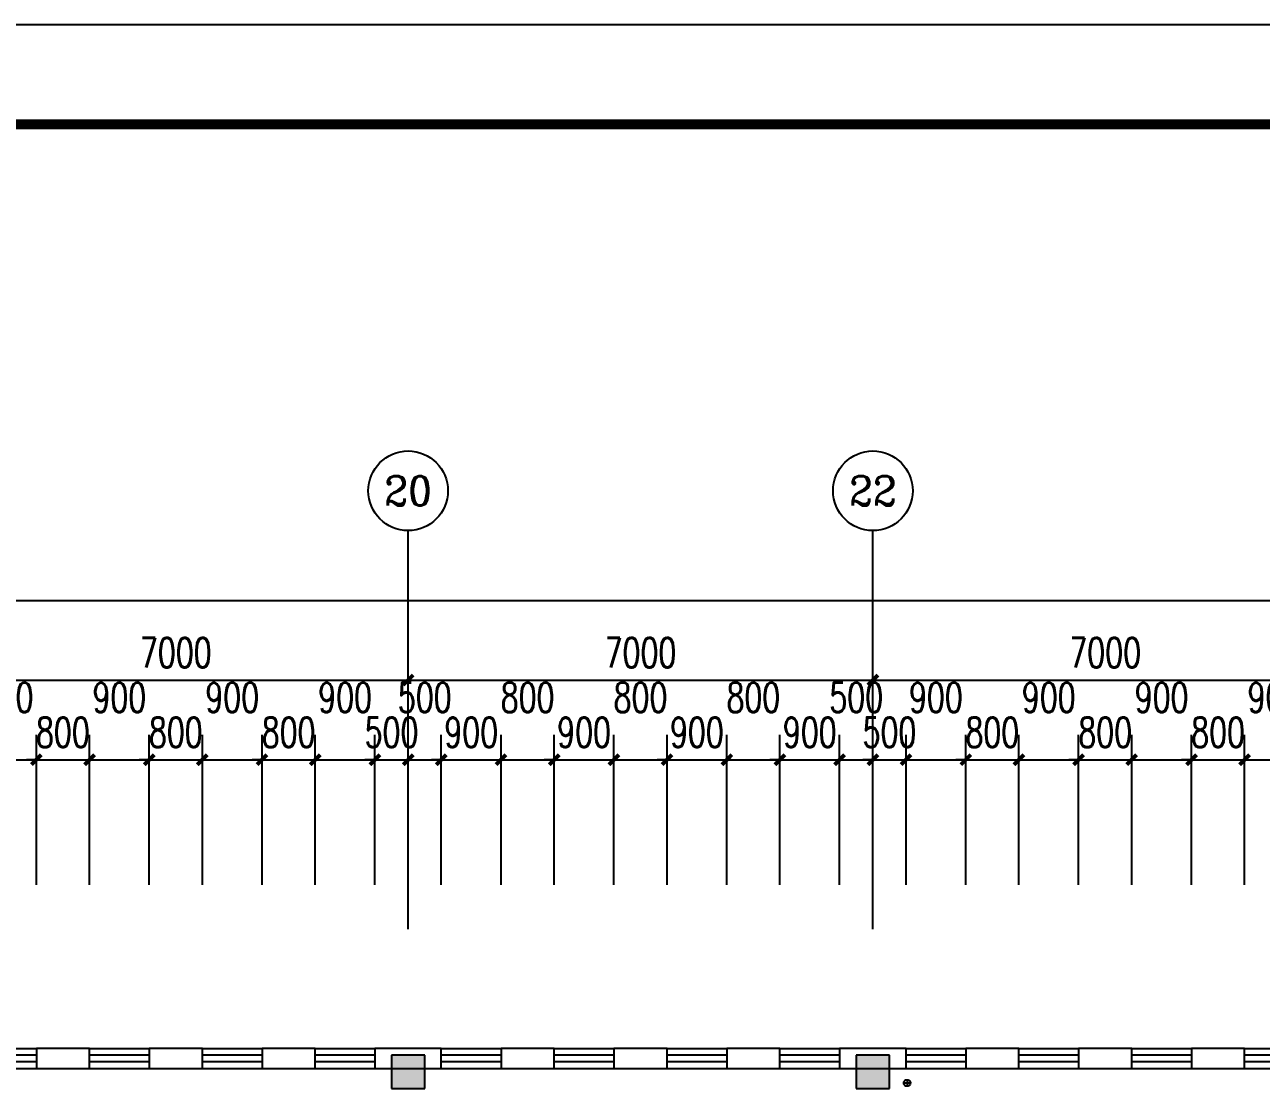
# Model space of a CAD drawing. Extents: x 1333527 to 1855755, y 1020844 to 1581249.
# Drawn here: x 1436099 to 1454725, y 1130890 to 1146994 of the extents above; entities that cross this region are included whole.
import ezdxf
from ezdxf.enums import TextEntityAlignment as Align

# ---------------------------------------------------------------- set-up
doc = ezdxf.new("R2010")
doc.units = 0
doc.header["$LTSCALE"] = 1000
doc.header["$PDSIZE"] = 5
doc.layers.add('1-建筑底图', color=8, linetype='Continuous', plot=False)
for name, color, linetype in [('AXIS_TEXT', 7, 'Continuous'), ('BTTK', 7, 'Continuous'), ('PUB_TITLE', 7, 'Continuous'), ('建筑-柱子', 9, 'Continuous'), ('建筑-柱子-填充', 8, 'Continuous'), ('排水', 153, 'Continuous')]:
    doc.layers.add(name, color=color, linetype=linetype)
doc.styles.add('_TCH_AXIS', font='COMPLEX', dxfattribs={"bigfont": 'GBCBIG'})
doc.styles.add('_TCH_DIM_T3', font='SIMPLEX', dxfattribs={"width": 0.705882, "bigfont": 'GBCBIG'})
doc.styles.add('COMPLEX', font='COMPLEX')
doc.styles.add('HZ(TK)', font='geniso.shx', dxfattribs={"width": 0.9, "bigfont": 'hztxt.shx'})
doc.dimstyles.new('_TCH_ARCH&&150', dxfattribs={"dimtxt": 446.25, "dimasz": 150, "dimexe": 375, "dimexo": 450, "dimgap": 189.375, "dimtad": 1, "dimdec": 0, "dimzin": 0, "dimdsep": 46, "dimtxsty": '_TCH_DIM_T3', "dimblk": 'ARCHTICK', "dimcen": 0.09, "dimclrt": 7, "dimazin": 2, "dimtfac": 1, "dimtdec": 0, "dimtix": 1, "dimtmove": 2, "dimatfit": 3, "dimfxl": 1, "dimtolj": 1, "dimtzin": 0, "dimarcsym": 0})

# ---------------------------------------------------------------- blocks, each defined once
blk = doc.blocks.new('vhtemplate_2020年新竖式图框_A0')
at = {"layer": 'PUB_TITLE', "color": 7}
blk.add_lwpolyline([(0, 0), (1189, 0), (1189, 841), (0, 841)], close=True, dxfattribs=at)
at = {"layer": 'PUB_TITLE', "const_width": 1}
blk.add_lwpolyline([(25, 10), (1179, 10), (1179, 831), (25, 831)], close=True, dxfattribs=at)
at = {"layer": 'BTTK', "color": 4, "style": 'HZ(TK)', "width": 0.9}
for tag, p in [('合作单位', (1144, 743.5)), ('建设单位', (1144, 209.5)), ('工程名称', (1144, 176.5)), ('子项名称', (1154, 160)), ('图纸名称', (1144, 141))]:
    blk.add_attdef(tag, text='', height=3.5, dxfattribs=at).set_placement(p, align=Align.MIDDLE_CENTER)
for tag, p in [('注册证书号', (1156.5, 309.01)), ('注册印章号', (1156.5, 301.01)), ('设计号', (1154, 193)), ('图别', (1137.75, 34)), ('图号', (1170.25, 34)), ('版本号', (1137.75, 26)), ('日期', (1170.25, 26))]:
    blk.add_attdef(tag, text='', height=3.5, dxfattribs=at).set_placement(p, align=Align.MIDDLE)
blk = doc.blocks.new('ng')
at = {"layer": '排水'}
for p, q in [((346041, 781408), (346041, 781308)), ((345991, 781358), (346091, 781358))]:
    blk.add_line(p, q, dxfattribs=at)
blk.add_circle((346041, 781358), 50, dxfattribs=at)
blk = doc.blocks.new('_AXISO')
blk.add_circle((0, 0), 0.5)
at = {"layer": 'AXIS_TEXT', "style": 'COMPLEX', "width": 1.041667}
blk.add_attdef('A', text='', height=0.56, dxfattribs=at).set_placement((-0.25, -0.28), (0.25, -0.28), align=Align.FIT)
blk = doc.blocks.new('A$C4670417C')
at = {"layer": '建筑-柱子-填充'}
for points in [[(81850, 90300), (81350, 90300), (81350, 89800), (81850, 89800)], [(88850, 90300), (88350, 90300), (88350, 89800), (88850, 89800)]]:
    blk.add_hatch(color=256, dxfattribs=at).paths.add_polyline_path(points)
at = {"layer": '建筑-柱子'}
for p, q in [((81850, 90300), (81350, 90300)), ((81350, 90300), (81350, 89800)), ((81850, 89800), (81850, 90300)), ((88850, 90300), (88350, 90300)), ((88350, 90300), (88350, 89800)), ((88850, 89800), (88850, 90300)), ((81350, 89800), (81850, 89800)), ((88350, 89800), (88850, 89800))]:
    blk.add_line(p, q, dxfattribs=at)
blk = doc.blocks.new('_ArchTick')
at = {"color": 0, "linetype": 'ByBlock', "const_width": 0.4}
blk.add_lwpolyline([(-0.5, -0.5), (0.5, 0.5)], dxfattribs=at)
blk = doc.blocks.new('*D887')
at = {"layer": '1-建筑底图', "color": 0, "lineweight": -2, "transparency": 16777216}
for p, q in [((75900, 88368), (75900, 90625)), ((76800, 88368), (76800, 90625)), ((75900, 90250), (76800, 90250))]:
    blk.add_line(p, q, dxfattribs=at)
at = {"layer": 'Defpoints', "color": 0}
for p in [(76800, 90250), (75900, 87918), (76800, 87918)]:
    blk.add_point(p, dxfattribs=at)
at = {"layer": '1-建筑底图', "color": 0, "lineweight": -2, "transparency": 16777216, "xscale": 150, "yscale": 150, "zscale": 150, "rotation": 180}
blk.add_blockref('_ArchTick', (75900, 90250), dxfattribs=at)
at = {"layer": '1-建筑底图', "color": 0, "lineweight": -2, "transparency": 16777216, "xscale": 150, "yscale": 150, "zscale": 150}
blk.add_blockref('_ArchTick', (76800, 90250), dxfattribs=at)
at = {"layer": '1-建筑底图', "color": 7, "transparency": 16777216, "insert": (76350, 91188), "char_height": 446.2, "attachment_point": 5, "style": '_TCH_DIM_T3'}
blk.add_mtext('\\A1;900', dxfattribs=at)
blk = doc.blocks.new('*D888')
at = {"layer": '1-建筑底图', "color": 0, "lineweight": -2, "transparency": 16777216}
for p, q in [((76800, 88368), (76800, 90625)), ((77600, 88368), (77600, 90625)), ((76800, 90250), (76650, 90250)), ((76800, 90250), (77600, 90250)), ((77600, 90250), (77750, 90250))]:
    blk.add_line(p, q, dxfattribs=at)
at = {"layer": 'Defpoints', "color": 0}
for p in [(77600, 90250), (76800, 87918), (77600, 87918)]:
    blk.add_point(p, dxfattribs=at)
at = {"layer": '1-建筑底图', "color": 0, "lineweight": -2, "transparency": 16777216, "xscale": 150, "yscale": 150, "zscale": 150}
blk.add_blockref('_ArchTick', (76800, 90250), dxfattribs=at)
at = {"layer": '1-建筑底图', "color": 0, "lineweight": -2, "transparency": 16777216, "xscale": 150, "yscale": 150, "zscale": 150, "rotation": 180}
blk.add_blockref('_ArchTick', (77600, 90250), dxfattribs=at)
at = {"layer": '1-建筑底图', "color": 7, "transparency": 16777216, "insert": (77200, 90663), "char_height": 446.2, "attachment_point": 5, "style": '_TCH_DIM_T3'}
blk.add_mtext('\\A1;800', dxfattribs=at)
blk = doc.blocks.new('*D889')
at = {"layer": '1-建筑底图', "color": 0, "lineweight": -2, "transparency": 16777216}
for p, q in [((77600, 88368), (77600, 90625)), ((78500, 88368), (78500, 90625)), ((77600, 90250), (78500, 90250))]:
    blk.add_line(p, q, dxfattribs=at)
at = {"layer": 'Defpoints', "color": 0}
for p in [(78500, 90250), (77600, 87918), (78500, 87918)]:
    blk.add_point(p, dxfattribs=at)
at = {"layer": '1-建筑底图', "color": 0, "lineweight": -2, "transparency": 16777216, "xscale": 150, "yscale": 150, "zscale": 150, "rotation": 180}
blk.add_blockref('_ArchTick', (77600, 90250), dxfattribs=at)
at = {"layer": '1-建筑底图', "color": 0, "lineweight": -2, "transparency": 16777216, "xscale": 150, "yscale": 150, "zscale": 150}
blk.add_blockref('_ArchTick', (78500, 90250), dxfattribs=at)
at = {"layer": '1-建筑底图', "color": 7, "transparency": 16777216, "insert": (78050, 91188), "char_height": 446.2, "attachment_point": 5, "style": '_TCH_DIM_T3'}
blk.add_mtext('\\A1;900', dxfattribs=at)
blk = doc.blocks.new('*D890')
at = {"layer": '1-建筑底图', "color": 0, "lineweight": -2, "transparency": 16777216}
for p, q in [((78500, 88368), (78500, 90625)), ((79300, 88368), (79300, 90625)), ((78500, 90250), (78350, 90250)), ((78500, 90250), (79300, 90250)), ((79300, 90250), (79450, 90250))]:
    blk.add_line(p, q, dxfattribs=at)
at = {"layer": 'Defpoints', "color": 0}
for p in [(79300, 90250), (78500, 87918), (79300, 87918)]:
    blk.add_point(p, dxfattribs=at)
at = {"layer": '1-建筑底图', "color": 0, "lineweight": -2, "transparency": 16777216, "xscale": 150, "yscale": 150, "zscale": 150}
blk.add_blockref('_ArchTick', (78500, 90250), dxfattribs=at)
at = {"layer": '1-建筑底图', "color": 0, "lineweight": -2, "transparency": 16777216, "xscale": 150, "yscale": 150, "zscale": 150, "rotation": 180}
blk.add_blockref('_ArchTick', (79300, 90250), dxfattribs=at)
at = {"layer": '1-建筑底图', "color": 7, "transparency": 16777216, "insert": (78900, 90663), "char_height": 446.2, "attachment_point": 5, "style": '_TCH_DIM_T3'}
blk.add_mtext('\\A1;800', dxfattribs=at)
blk = doc.blocks.new('*D891')
at = {"layer": '1-建筑底图', "color": 0, "lineweight": -2, "transparency": 16777216}
for p, q in [((79300, 88368), (79300, 90625)), ((80200, 88368), (80200, 90625)), ((79300, 90250), (80200, 90250))]:
    blk.add_line(p, q, dxfattribs=at)
at = {"layer": 'Defpoints', "color": 0}
for p in [(80200, 90250), (79300, 87918), (80200, 87918)]:
    blk.add_point(p, dxfattribs=at)
at = {"layer": '1-建筑底图', "color": 0, "lineweight": -2, "transparency": 16777216, "xscale": 150, "yscale": 150, "zscale": 150, "rotation": 180}
blk.add_blockref('_ArchTick', (79300, 90250), dxfattribs=at)
at = {"layer": '1-建筑底图', "color": 0, "lineweight": -2, "transparency": 16777216, "xscale": 150, "yscale": 150, "zscale": 150}
blk.add_blockref('_ArchTick', (80200, 90250), dxfattribs=at)
at = {"layer": '1-建筑底图', "color": 7, "transparency": 16777216, "insert": (79750, 91188), "char_height": 446.2, "attachment_point": 5, "style": '_TCH_DIM_T3'}
blk.add_mtext('\\A1;900', dxfattribs=at)
blk = doc.blocks.new('*D892')
at = {"layer": '1-建筑底图', "color": 0, "lineweight": -2, "transparency": 16777216}
for p, q in [((80200, 88368), (80200, 90625)), ((81000, 88368), (81000, 90625)), ((80200, 90250), (80050, 90250)), ((80200, 90250), (81000, 90250)), ((81000, 90250), (81150, 90250))]:
    blk.add_line(p, q, dxfattribs=at)
at = {"layer": 'Defpoints', "color": 0}
for p in [(81000, 90250), (80200, 87918), (81000, 87918)]:
    blk.add_point(p, dxfattribs=at)
at = {"layer": '1-建筑底图', "color": 0, "lineweight": -2, "transparency": 16777216, "xscale": 150, "yscale": 150, "zscale": 150}
blk.add_blockref('_ArchTick', (80200, 90250), dxfattribs=at)
at = {"layer": '1-建筑底图', "color": 0, "lineweight": -2, "transparency": 16777216, "xscale": 150, "yscale": 150, "zscale": 150, "rotation": 180}
blk.add_blockref('_ArchTick', (81000, 90250), dxfattribs=at)
at = {"layer": '1-建筑底图', "color": 7, "transparency": 16777216, "insert": (80600, 90663), "char_height": 446.2, "attachment_point": 5, "style": '_TCH_DIM_T3'}
blk.add_mtext('\\A1;800', dxfattribs=at)
blk = doc.blocks.new('*D893')
at = {"layer": '1-建筑底图', "color": 0, "lineweight": -2, "transparency": 16777216}
for p, q in [((81000, 88368), (81000, 90625)), ((81900, 88368), (81900, 90625)), ((81000, 90250), (81900, 90250))]:
    blk.add_line(p, q, dxfattribs=at)
at = {"layer": 'Defpoints', "color": 0}
for p in [(81900, 90250), (81000, 87918), (81900, 87918)]:
    blk.add_point(p, dxfattribs=at)
at = {"layer": '1-建筑底图', "color": 0, "lineweight": -2, "transparency": 16777216, "xscale": 150, "yscale": 150, "zscale": 150, "rotation": 180}
blk.add_blockref('_ArchTick', (81000, 90250), dxfattribs=at)
at = {"layer": '1-建筑底图', "color": 0, "lineweight": -2, "transparency": 16777216, "xscale": 150, "yscale": 150, "zscale": 150}
blk.add_blockref('_ArchTick', (81900, 90250), dxfattribs=at)
at = {"layer": '1-建筑底图', "color": 7, "transparency": 16777216, "insert": (81450, 91188), "char_height": 446.2, "attachment_point": 5, "style": '_TCH_DIM_T3'}
blk.add_mtext('\\A1;900', dxfattribs=at)
blk = doc.blocks.new('*D894')
at = {"layer": '1-建筑底图', "color": 0, "lineweight": -2, "transparency": 16777216}
for p, q in [((81900, 88368), (81900, 90625)), ((82400, 88368), (82400, 90625)), ((81900, 90250), (81750, 90250)), ((81900, 90250), (82400, 90250)), ((82400, 90250), (82550, 90250))]:
    blk.add_line(p, q, dxfattribs=at)
at = {"layer": 'Defpoints', "color": 0}
for p in [(82400, 90250), (81900, 87918), (82400, 87918)]:
    blk.add_point(p, dxfattribs=at)
at = {"layer": '1-建筑底图', "color": 0, "lineweight": -2, "transparency": 16777216, "xscale": 150, "yscale": 150, "zscale": 150}
blk.add_blockref('_ArchTick', (81900, 90250), dxfattribs=at)
at = {"layer": '1-建筑底图', "color": 0, "lineweight": -2, "transparency": 16777216, "xscale": 150, "yscale": 150, "zscale": 150, "rotation": 180}
blk.add_blockref('_ArchTick', (82400, 90250), dxfattribs=at)
at = {"layer": '1-建筑底图', "color": 7, "transparency": 16777216, "insert": (82150, 90663), "char_height": 446.2, "attachment_point": 5, "style": '_TCH_DIM_T3'}
blk.add_mtext('\\A1;500', dxfattribs=at)
blk = doc.blocks.new('*D895')
at = {"layer": '1-建筑底图', "color": 0, "lineweight": -2, "transparency": 16777216}
for p, q in [((82400, 88368), (82400, 90625)), ((82900, 88368), (82900, 90625)), ((82400, 90250), (82900, 90250))]:
    blk.add_line(p, q, dxfattribs=at)
at = {"layer": 'Defpoints', "color": 0}
for p in [(82900, 90250), (82400, 87918), (82900, 87918)]:
    blk.add_point(p, dxfattribs=at)
at = {"layer": '1-建筑底图', "color": 0, "lineweight": -2, "transparency": 16777216, "xscale": 150, "yscale": 150, "zscale": 150, "rotation": 180}
blk.add_blockref('_ArchTick', (82400, 90250), dxfattribs=at)
at = {"layer": '1-建筑底图', "color": 0, "lineweight": -2, "transparency": 16777216, "xscale": 150, "yscale": 150, "zscale": 150}
blk.add_blockref('_ArchTick', (82900, 90250), dxfattribs=at)
at = {"layer": '1-建筑底图', "color": 7, "transparency": 16777216, "insert": (82650, 91188), "char_height": 446.2, "attachment_point": 5, "style": '_TCH_DIM_T3'}
blk.add_mtext('\\A1;500', dxfattribs=at)
blk = doc.blocks.new('*D896')
at = {"layer": '1-建筑底图', "color": 0, "lineweight": -2, "transparency": 16777216}
for p, q in [((82900, 88368), (82900, 90625)), ((83800, 88368), (83800, 90625)), ((82900, 90250), (82750, 90250)), ((82900, 90250), (83800, 90250)), ((83800, 90250), (83950, 90250))]:
    blk.add_line(p, q, dxfattribs=at)
at = {"layer": 'Defpoints', "color": 0}
for p in [(83800, 90250), (82900, 87918), (83800, 87918)]:
    blk.add_point(p, dxfattribs=at)
at = {"layer": '1-建筑底图', "color": 0, "lineweight": -2, "transparency": 16777216, "xscale": 150, "yscale": 150, "zscale": 150}
blk.add_blockref('_ArchTick', (82900, 90250), dxfattribs=at)
at = {"layer": '1-建筑底图', "color": 0, "lineweight": -2, "transparency": 16777216, "xscale": 150, "yscale": 150, "zscale": 150, "rotation": 180}
blk.add_blockref('_ArchTick', (83800, 90250), dxfattribs=at)
at = {"layer": '1-建筑底图', "color": 7, "transparency": 16777216, "insert": (83350, 90663), "char_height": 446.2, "attachment_point": 5, "style": '_TCH_DIM_T3'}
blk.add_mtext('\\A1;900', dxfattribs=at)
blk = doc.blocks.new('*D897')
at = {"layer": '1-建筑底图', "color": 0, "lineweight": -2, "transparency": 16777216}
for p, q in [((83800, 88368), (83800, 90625)), ((84600, 88368), (84600, 90625)), ((83800, 90250), (84600, 90250))]:
    blk.add_line(p, q, dxfattribs=at)
at = {"layer": 'Defpoints', "color": 0}
for p in [(84600, 90250), (83800, 87918), (84600, 87918)]:
    blk.add_point(p, dxfattribs=at)
at = {"layer": '1-建筑底图', "color": 0, "lineweight": -2, "transparency": 16777216, "xscale": 150, "yscale": 150, "zscale": 150, "rotation": 180}
blk.add_blockref('_ArchTick', (83800, 90250), dxfattribs=at)
at = {"layer": '1-建筑底图', "color": 0, "lineweight": -2, "transparency": 16777216, "xscale": 150, "yscale": 150, "zscale": 150}
blk.add_blockref('_ArchTick', (84600, 90250), dxfattribs=at)
at = {"layer": '1-建筑底图', "color": 7, "transparency": 16777216, "insert": (84200, 91188), "char_height": 446.2, "attachment_point": 5, "style": '_TCH_DIM_T3'}
blk.add_mtext('\\A1;800', dxfattribs=at)
blk = doc.blocks.new('*D898')
at = {"layer": '1-建筑底图', "color": 0, "lineweight": -2, "transparency": 16777216}
for p, q in [((84600, 88368), (84600, 90625)), ((85500, 88368), (85500, 90625)), ((84600, 90250), (84450, 90250)), ((84600, 90250), (85500, 90250)), ((85500, 90250), (85650, 90250))]:
    blk.add_line(p, q, dxfattribs=at)
at = {"layer": 'Defpoints', "color": 0}
for p in [(85500, 90250), (84600, 87918), (85500, 87918)]:
    blk.add_point(p, dxfattribs=at)
at = {"layer": '1-建筑底图', "color": 0, "lineweight": -2, "transparency": 16777216, "xscale": 150, "yscale": 150, "zscale": 150}
blk.add_blockref('_ArchTick', (84600, 90250), dxfattribs=at)
at = {"layer": '1-建筑底图', "color": 0, "lineweight": -2, "transparency": 16777216, "xscale": 150, "yscale": 150, "zscale": 150, "rotation": 180}
blk.add_blockref('_ArchTick', (85500, 90250), dxfattribs=at)
at = {"layer": '1-建筑底图', "color": 7, "transparency": 16777216, "insert": (85050, 90663), "char_height": 446.2, "attachment_point": 5, "style": '_TCH_DIM_T3'}
blk.add_mtext('\\A1;900', dxfattribs=at)
blk = doc.blocks.new('*D488')
at = {"layer": '1-建筑底图', "color": 0, "lineweight": -2, "transparency": 16777216}
for p, q in [((85500, 88368), (85500, 90625)), ((86300, 88368), (86300, 90625)), ((85500, 90250), (86300, 90250))]:
    blk.add_line(p, q, dxfattribs=at)
at = {"layer": 'Defpoints', "color": 0}
for p in [(86300, 90250), (85500, 87918), (86300, 87918)]:
    blk.add_point(p, dxfattribs=at)
at = {"layer": '1-建筑底图', "color": 0, "lineweight": -2, "transparency": 16777216, "xscale": 150, "yscale": 150, "zscale": 150, "rotation": 180}
blk.add_blockref('_ArchTick', (85500, 90250), dxfattribs=at)
at = {"layer": '1-建筑底图', "color": 0, "lineweight": -2, "transparency": 16777216, "xscale": 150, "yscale": 150, "zscale": 150}
blk.add_blockref('_ArchTick', (86300, 90250), dxfattribs=at)
at = {"layer": '1-建筑底图', "color": 7, "transparency": 16777216, "insert": (85900, 91188), "char_height": 446.2, "attachment_point": 5, "style": '_TCH_DIM_T3'}
blk.add_mtext('\\A1;800', dxfattribs=at)
blk = doc.blocks.new('*D489')
at = {"layer": '1-建筑底图', "color": 0, "lineweight": -2, "transparency": 16777216}
for p, q in [((86300, 88368), (86300, 90625)), ((87200, 88368), (87200, 90625)), ((86300, 90250), (86150, 90250)), ((86300, 90250), (87200, 90250)), ((87200, 90250), (87350, 90250))]:
    blk.add_line(p, q, dxfattribs=at)
at = {"layer": 'Defpoints', "color": 0}
for p in [(87200, 90250), (86300, 87918), (87200, 87918)]:
    blk.add_point(p, dxfattribs=at)
at = {"layer": '1-建筑底图', "color": 0, "lineweight": -2, "transparency": 16777216, "xscale": 150, "yscale": 150, "zscale": 150}
blk.add_blockref('_ArchTick', (86300, 90250), dxfattribs=at)
at = {"layer": '1-建筑底图', "color": 0, "lineweight": -2, "transparency": 16777216, "xscale": 150, "yscale": 150, "zscale": 150, "rotation": 180}
blk.add_blockref('_ArchTick', (87200, 90250), dxfattribs=at)
at = {"layer": '1-建筑底图', "color": 7, "transparency": 16777216, "insert": (86750, 90663), "char_height": 446.2, "attachment_point": 5, "style": '_TCH_DIM_T3'}
blk.add_mtext('\\A1;900', dxfattribs=at)
blk = doc.blocks.new('*D490')
at = {"layer": '1-建筑底图', "color": 0, "lineweight": -2, "transparency": 16777216}
for p, q in [((87200, 88368), (87200, 90625)), ((88000, 88368), (88000, 90625)), ((87200, 90250), (88000, 90250))]:
    blk.add_line(p, q, dxfattribs=at)
at = {"layer": 'Defpoints', "color": 0}
for p in [(88000, 90250), (87200, 87918), (88000, 87918)]:
    blk.add_point(p, dxfattribs=at)
at = {"layer": '1-建筑底图', "color": 0, "lineweight": -2, "transparency": 16777216, "xscale": 150, "yscale": 150, "zscale": 150, "rotation": 180}
blk.add_blockref('_ArchTick', (87200, 90250), dxfattribs=at)
at = {"layer": '1-建筑底图', "color": 0, "lineweight": -2, "transparency": 16777216, "xscale": 150, "yscale": 150, "zscale": 150}
blk.add_blockref('_ArchTick', (88000, 90250), dxfattribs=at)
at = {"layer": '1-建筑底图', "color": 7, "transparency": 16777216, "insert": (87600, 91188), "char_height": 446.2, "attachment_point": 5, "style": '_TCH_DIM_T3'}
blk.add_mtext('\\A1;800', dxfattribs=at)
blk = doc.blocks.new('*D491')
at = {"layer": '1-建筑底图', "color": 0, "lineweight": -2, "transparency": 16777216}
for p, q in [((88000, 88368), (88000, 90625)), ((88900, 88368), (88900, 90625)), ((88000, 90250), (87850, 90250)), ((88000, 90250), (88900, 90250)), ((88900, 90250), (89050, 90250))]:
    blk.add_line(p, q, dxfattribs=at)
at = {"layer": 'Defpoints', "color": 0}
for p in [(88900, 90250), (88000, 87918), (88900, 87918)]:
    blk.add_point(p, dxfattribs=at)
at = {"layer": '1-建筑底图', "color": 0, "lineweight": -2, "transparency": 16777216, "xscale": 150, "yscale": 150, "zscale": 150}
blk.add_blockref('_ArchTick', (88000, 90250), dxfattribs=at)
at = {"layer": '1-建筑底图', "color": 0, "lineweight": -2, "transparency": 16777216, "xscale": 150, "yscale": 150, "zscale": 150, "rotation": 180}
blk.add_blockref('_ArchTick', (88900, 90250), dxfattribs=at)
at = {"layer": '1-建筑底图', "color": 7, "transparency": 16777216, "insert": (88450, 90663), "char_height": 446.2, "attachment_point": 5, "style": '_TCH_DIM_T3'}
blk.add_mtext('\\A1;900', dxfattribs=at)
blk = doc.blocks.new('*D492')
at = {"layer": '1-建筑底图', "color": 0, "lineweight": -2, "transparency": 16777216}
for p, q in [((88900, 88368), (88900, 90625)), ((89400, 88368), (89400, 90625)), ((88900, 90250), (89400, 90250))]:
    blk.add_line(p, q, dxfattribs=at)
at = {"layer": 'Defpoints', "color": 0}
for p in [(89400, 90250), (88900, 87918), (89400, 87918)]:
    blk.add_point(p, dxfattribs=at)
at = {"layer": '1-建筑底图', "color": 0, "lineweight": -2, "transparency": 16777216, "xscale": 150, "yscale": 150, "zscale": 150, "rotation": 180}
blk.add_blockref('_ArchTick', (88900, 90250), dxfattribs=at)
at = {"layer": '1-建筑底图', "color": 0, "lineweight": -2, "transparency": 16777216, "xscale": 150, "yscale": 150, "zscale": 150}
blk.add_blockref('_ArchTick', (89400, 90250), dxfattribs=at)
at = {"layer": '1-建筑底图', "color": 7, "transparency": 16777216, "insert": (89150, 91188), "char_height": 446.2, "attachment_point": 5, "style": '_TCH_DIM_T3'}
blk.add_mtext('\\A1;500', dxfattribs=at)
blk = doc.blocks.new('*D493')
at = {"layer": '1-建筑底图', "color": 0, "lineweight": -2, "transparency": 16777216}
for p, q in [((89400, 88368), (89400, 90625)), ((89900, 88368), (89900, 90625)), ((89400, 90250), (89250, 90250)), ((89400, 90250), (89900, 90250)), ((89900, 90250), (90050, 90250))]:
    blk.add_line(p, q, dxfattribs=at)
at = {"layer": 'Defpoints', "color": 0}
for p in [(89900, 90250), (89400, 87918), (89900, 87918)]:
    blk.add_point(p, dxfattribs=at)
at = {"layer": '1-建筑底图', "color": 0, "lineweight": -2, "transparency": 16777216, "xscale": 150, "yscale": 150, "zscale": 150}
blk.add_blockref('_ArchTick', (89400, 90250), dxfattribs=at)
at = {"layer": '1-建筑底图', "color": 0, "lineweight": -2, "transparency": 16777216, "xscale": 150, "yscale": 150, "zscale": 150, "rotation": 180}
blk.add_blockref('_ArchTick', (89900, 90250), dxfattribs=at)
at = {"layer": '1-建筑底图', "color": 7, "transparency": 16777216, "insert": (89650, 90663), "char_height": 446.2, "attachment_point": 5, "style": '_TCH_DIM_T3'}
blk.add_mtext('\\A1;500', dxfattribs=at)
blk = doc.blocks.new('*D494')
at = {"layer": '1-建筑底图', "color": 0, "lineweight": -2, "transparency": 16777216}
for p, q in [((89900, 88368), (89900, 90625)), ((90800, 88368), (90800, 90625)), ((89900, 90250), (90800, 90250))]:
    blk.add_line(p, q, dxfattribs=at)
at = {"layer": 'Defpoints', "color": 0}
for p in [(90800, 90250), (89900, 87918), (90800, 87918)]:
    blk.add_point(p, dxfattribs=at)
at = {"layer": '1-建筑底图', "color": 0, "lineweight": -2, "transparency": 16777216, "xscale": 150, "yscale": 150, "zscale": 150, "rotation": 180}
blk.add_blockref('_ArchTick', (89900, 90250), dxfattribs=at)
at = {"layer": '1-建筑底图', "color": 0, "lineweight": -2, "transparency": 16777216, "xscale": 150, "yscale": 150, "zscale": 150}
blk.add_blockref('_ArchTick', (90800, 90250), dxfattribs=at)
at = {"layer": '1-建筑底图', "color": 7, "transparency": 16777216, "insert": (90350, 91188), "char_height": 446.2, "attachment_point": 5, "style": '_TCH_DIM_T3'}
blk.add_mtext('\\A1;900', dxfattribs=at)
blk = doc.blocks.new('*D495')
at = {"layer": '1-建筑底图', "color": 0, "lineweight": -2, "transparency": 16777216}
for p, q in [((90800, 88368), (90800, 90625)), ((91600, 88368), (91600, 90625)), ((90800, 90250), (90650, 90250)), ((90800, 90250), (91600, 90250)), ((91600, 90250), (91750, 90250))]:
    blk.add_line(p, q, dxfattribs=at)
at = {"layer": 'Defpoints', "color": 0}
for p in [(91600, 90250), (90800, 87918), (91600, 87918)]:
    blk.add_point(p, dxfattribs=at)
at = {"layer": '1-建筑底图', "color": 0, "lineweight": -2, "transparency": 16777216, "xscale": 150, "yscale": 150, "zscale": 150}
blk.add_blockref('_ArchTick', (90800, 90250), dxfattribs=at)
at = {"layer": '1-建筑底图', "color": 0, "lineweight": -2, "transparency": 16777216, "xscale": 150, "yscale": 150, "zscale": 150, "rotation": 180}
blk.add_blockref('_ArchTick', (91600, 90250), dxfattribs=at)
at = {"layer": '1-建筑底图', "color": 7, "transparency": 16777216, "insert": (91200, 90663), "char_height": 446.2, "attachment_point": 5, "style": '_TCH_DIM_T3'}
blk.add_mtext('\\A1;800', dxfattribs=at)
blk = doc.blocks.new('*D496')
at = {"layer": '1-建筑底图', "color": 0, "lineweight": -2, "transparency": 16777216}
for p, q in [((91600, 88368), (91600, 90625)), ((92500, 88368), (92500, 90625)), ((91600, 90250), (92500, 90250))]:
    blk.add_line(p, q, dxfattribs=at)
at = {"layer": 'Defpoints', "color": 0}
for p in [(92500, 90250), (91600, 87918), (92500, 87918)]:
    blk.add_point(p, dxfattribs=at)
at = {"layer": '1-建筑底图', "color": 0, "lineweight": -2, "transparency": 16777216, "xscale": 150, "yscale": 150, "zscale": 150, "rotation": 180}
blk.add_blockref('_ArchTick', (91600, 90250), dxfattribs=at)
at = {"layer": '1-建筑底图', "color": 0, "lineweight": -2, "transparency": 16777216, "xscale": 150, "yscale": 150, "zscale": 150}
blk.add_blockref('_ArchTick', (92500, 90250), dxfattribs=at)
at = {"layer": '1-建筑底图', "color": 7, "transparency": 16777216, "insert": (92050, 91188), "char_height": 446.2, "attachment_point": 5, "style": '_TCH_DIM_T3'}
blk.add_mtext('\\A1;900', dxfattribs=at)
blk = doc.blocks.new('*D497')
at = {"layer": '1-建筑底图', "color": 0, "lineweight": -2, "transparency": 16777216}
for p, q in [((92500, 88368), (92500, 90625)), ((93300, 88368), (93300, 90625)), ((92500, 90250), (92350, 90250)), ((92500, 90250), (93300, 90250)), ((93300, 90250), (93450, 90250))]:
    blk.add_line(p, q, dxfattribs=at)
at = {"layer": 'Defpoints', "color": 0}
for p in [(93300, 90250), (92500, 87918), (93300, 87918)]:
    blk.add_point(p, dxfattribs=at)
at = {"layer": '1-建筑底图', "color": 0, "lineweight": -2, "transparency": 16777216, "xscale": 150, "yscale": 150, "zscale": 150}
blk.add_blockref('_ArchTick', (92500, 90250), dxfattribs=at)
at = {"layer": '1-建筑底图', "color": 0, "lineweight": -2, "transparency": 16777216, "xscale": 150, "yscale": 150, "zscale": 150, "rotation": 180}
blk.add_blockref('_ArchTick', (93300, 90250), dxfattribs=at)
at = {"layer": '1-建筑底图', "color": 7, "transparency": 16777216, "insert": (92900, 90663), "char_height": 446.2, "attachment_point": 5, "style": '_TCH_DIM_T3'}
blk.add_mtext('\\A1;800', dxfattribs=at)
blk = doc.blocks.new('*D498')
at = {"layer": '1-建筑底图', "color": 0, "lineweight": -2, "transparency": 16777216}
for p, q in [((93300, 88368), (93300, 90625)), ((94200, 88368), (94200, 90625)), ((93300, 90250), (94200, 90250))]:
    blk.add_line(p, q, dxfattribs=at)
at = {"layer": 'Defpoints', "color": 0}
for p in [(94200, 90250), (93300, 87918), (94200, 87918)]:
    blk.add_point(p, dxfattribs=at)
at = {"layer": '1-建筑底图', "color": 0, "lineweight": -2, "transparency": 16777216, "xscale": 150, "yscale": 150, "zscale": 150, "rotation": 180}
blk.add_blockref('_ArchTick', (93300, 90250), dxfattribs=at)
at = {"layer": '1-建筑底图', "color": 0, "lineweight": -2, "transparency": 16777216, "xscale": 150, "yscale": 150, "zscale": 150}
blk.add_blockref('_ArchTick', (94200, 90250), dxfattribs=at)
at = {"layer": '1-建筑底图', "color": 7, "transparency": 16777216, "insert": (93750, 91188), "char_height": 446.2, "attachment_point": 5, "style": '_TCH_DIM_T3'}
blk.add_mtext('\\A1;900', dxfattribs=at)
blk = doc.blocks.new('*D499')
at = {"layer": '1-建筑底图', "color": 0, "lineweight": -2, "transparency": 16777216}
for p, q in [((94200, 88368), (94200, 90625)), ((95000, 88368), (95000, 90625)), ((94200, 90250), (94050, 90250)), ((94200, 90250), (95000, 90250)), ((95000, 90250), (95150, 90250))]:
    blk.add_line(p, q, dxfattribs=at)
at = {"layer": 'Defpoints', "color": 0}
for p in [(95000, 90250), (94200, 87918), (95000, 87918)]:
    blk.add_point(p, dxfattribs=at)
at = {"layer": '1-建筑底图', "color": 0, "lineweight": -2, "transparency": 16777216, "xscale": 150, "yscale": 150, "zscale": 150}
blk.add_blockref('_ArchTick', (94200, 90250), dxfattribs=at)
at = {"layer": '1-建筑底图', "color": 0, "lineweight": -2, "transparency": 16777216, "xscale": 150, "yscale": 150, "zscale": 150, "rotation": 180}
blk.add_blockref('_ArchTick', (95000, 90250), dxfattribs=at)
at = {"layer": '1-建筑底图', "color": 7, "transparency": 16777216, "insert": (94600, 90663), "char_height": 446.2, "attachment_point": 5, "style": '_TCH_DIM_T3'}
blk.add_mtext('\\A1;800', dxfattribs=at)
blk = doc.blocks.new('*D500')
at = {"layer": '1-建筑底图', "color": 0, "lineweight": -2, "transparency": 16777216}
for p, q in [((95000, 88368), (95000, 90625)), ((95900, 88368), (95900, 90625)), ((95000, 90250), (95900, 90250))]:
    blk.add_line(p, q, dxfattribs=at)
at = {"layer": 'Defpoints', "color": 0}
for p in [(95900, 90250), (95000, 87918), (95900, 87918)]:
    blk.add_point(p, dxfattribs=at)
at = {"layer": '1-建筑底图', "color": 0, "lineweight": -2, "transparency": 16777216, "xscale": 150, "yscale": 150, "zscale": 150, "rotation": 180}
blk.add_blockref('_ArchTick', (95000, 90250), dxfattribs=at)
at = {"layer": '1-建筑底图', "color": 0, "lineweight": -2, "transparency": 16777216, "xscale": 150, "yscale": 150, "zscale": 150}
blk.add_blockref('_ArchTick', (95900, 90250), dxfattribs=at)
at = {"layer": '1-建筑底图', "color": 7, "transparency": 16777216, "insert": (95450, 91188), "char_height": 446.2, "attachment_point": 5, "style": '_TCH_DIM_T3'}
blk.add_mtext('\\A1;900', dxfattribs=at)
blk = doc.blocks.new('*D573')
at = {"layer": '1-建筑底图', "color": 0, "lineweight": -2, "transparency": 16777216}
for p, q in [((-100, 88150), (-100, 93025)), ((111100, 88150), (111100, 93025)), ((-100, 92650), (111100, 92650))]:
    blk.add_line(p, q, dxfattribs=at)
at = {"layer": 'Defpoints', "color": 0}
for p in [(111100, 92650), (-100, 87700), (111100, 87700)]:
    blk.add_point(p, dxfattribs=at)
at = {"layer": '1-建筑底图', "color": 0, "lineweight": -2, "transparency": 16777216, "xscale": 150, "yscale": 150, "zscale": 150, "rotation": 180}
blk.add_blockref('_ArchTick', (-100, 92650), dxfattribs=at)
at = {"layer": '1-建筑底图', "color": 0, "lineweight": -2, "transparency": 16777216, "xscale": 150, "yscale": 150, "zscale": 150}
blk.add_blockref('_ArchTick', (111100, 92650), dxfattribs=at)
at = {"layer": '1-建筑底图', "color": 7, "transparency": 16777216, "insert": (55500, 93063), "char_height": 446.2, "attachment_point": 5, "style": '_TCH_DIM_T3'}
blk.add_mtext('\\A1;111200', dxfattribs=at)
blk = doc.blocks.new('*D653')
at = {"layer": '1-建筑底图', "color": 0, "lineweight": -2, "transparency": 16777216}
for p, q in [((75400, 88150), (75400, 91825)), ((82400, 88150), (82400, 91825)), ((75400, 91450), (82400, 91450))]:
    blk.add_line(p, q, dxfattribs=at)
at = {"layer": 'Defpoints', "color": 0}
for p in [(82400, 91450), (75400, 87700), (82400, 87700)]:
    blk.add_point(p, dxfattribs=at)
at = {"layer": '1-建筑底图', "color": 0, "lineweight": -2, "transparency": 16777216, "xscale": 150, "yscale": 150, "zscale": 150, "rotation": 180}
blk.add_blockref('_ArchTick', (75400, 91450), dxfattribs=at)
at = {"layer": '1-建筑底图', "color": 0, "lineweight": -2, "transparency": 16777216, "xscale": 150, "yscale": 150, "zscale": 150}
blk.add_blockref('_ArchTick', (82400, 91450), dxfattribs=at)
at = {"layer": '1-建筑底图', "color": 7, "transparency": 16777216, "insert": (78900, 91863), "char_height": 446.2, "attachment_point": 5, "style": '_TCH_DIM_T3'}
blk.add_mtext('\\A1;7000', dxfattribs=at)
blk = doc.blocks.new('*D654')
at = {"layer": '1-建筑底图', "color": 0, "lineweight": -2, "transparency": 16777216}
for p, q in [((82400, 88150), (82400, 91825)), ((89400, 88150), (89400, 91825)), ((82400, 91450), (89400, 91450))]:
    blk.add_line(p, q, dxfattribs=at)
at = {"layer": 'Defpoints', "color": 0}
for p in [(89400, 91450), (82400, 87700), (89400, 87700)]:
    blk.add_point(p, dxfattribs=at)
at = {"layer": '1-建筑底图', "color": 0, "lineweight": -2, "transparency": 16777216, "xscale": 150, "yscale": 150, "zscale": 150, "rotation": 180}
blk.add_blockref('_ArchTick', (82400, 91450), dxfattribs=at)
at = {"layer": '1-建筑底图', "color": 0, "lineweight": -2, "transparency": 16777216, "xscale": 150, "yscale": 150, "zscale": 150}
blk.add_blockref('_ArchTick', (89400, 91450), dxfattribs=at)
at = {"layer": '1-建筑底图', "color": 7, "transparency": 16777216, "insert": (85900, 91863), "char_height": 446.2, "attachment_point": 5, "style": '_TCH_DIM_T3'}
blk.add_mtext('\\A1;7000', dxfattribs=at)
blk = doc.blocks.new('*D655')
at = {"layer": '1-建筑底图', "color": 0, "lineweight": -2, "transparency": 16777216}
for p, q in [((89400, 88150), (89400, 91825)), ((96400, 88150), (96400, 91825)), ((89400, 91450), (96400, 91450))]:
    blk.add_line(p, q, dxfattribs=at)
at = {"layer": 'Defpoints', "color": 0}
for p in [(96400, 91450), (89400, 87700), (96400, 87700)]:
    blk.add_point(p, dxfattribs=at)
at = {"layer": '1-建筑底图', "color": 0, "lineweight": -2, "transparency": 16777216, "xscale": 150, "yscale": 150, "zscale": 150, "rotation": 180}
blk.add_blockref('_ArchTick', (89400, 91450), dxfattribs=at)
at = {"layer": '1-建筑底图', "color": 0, "lineweight": -2, "transparency": 16777216, "xscale": 150, "yscale": 150, "zscale": 150}
blk.add_blockref('_ArchTick', (96400, 91450), dxfattribs=at)
at = {"layer": '1-建筑底图', "color": 7, "transparency": 16777216, "insert": (92900, 91863), "char_height": 446.2, "attachment_point": 5, "style": '_TCH_DIM_T3'}
blk.add_mtext('\\A1;7000', dxfattribs=at)
blk = doc.blocks.new('$WINLIB2D$00000001')
at = {"color": 0}
for points in [[(-0.5, 0.5), (-0.5, -0.5)], [(-0.5, 0.5), (0.5, 0.5)], [(0.5, -0.5), (0.5, 0.5)], [(0.5, 0.167), (-0.5, 0.167)], [(0.5, -0.167), (-0.5, -0.167)], [(-0.5, -0.5), (0.5, -0.5)]]:
    blk.add_lwpolyline(points, dxfattribs=at)
blk = doc.blocks.new('1-二层建筑底图')
at = {"layer": '1-建筑底图', "color": 8}
for p, q in [((82400, 87700), (82400, 93700)), ((89400, 87700), (89400, 93700)), ((77600, 85900), (76800, 85900)), ((76800, 85900), (76800, 85600)), ((77600, 85600), (77600, 85900)), ((79300, 85900), (78500, 85900)), ((78500, 85900), (78500, 85600)), ((79300, 85600), (79300, 85900)), ((81000, 85900), (80200, 85900)), ((80200, 85900), (80200, 85600)), ((81000, 85600), (81000, 85900)), ((82900, 85900), (81900, 85900)), ((81900, 85900), (81900, 85600)), ((82900, 85600), (82900, 85900)), ((84600, 85900), (83800, 85900)), ((83800, 85900), (83800, 85600)), ((84600, 85600), (84600, 85900)), ((86300, 85900), (85500, 85900)), ((85500, 85900), (85500, 85600)), ((86300, 85600), (86300, 85900)), ((88000, 85900), (87200, 85900)), ((87200, 85900), (87200, 85600)), ((88000, 85600), (88000, 85900)), ((89900, 85900), (88900, 85900)), ((88900, 85900), (88900, 85600)), ((89900, 85600), (89900, 85900)), ((91600, 85900), (90800, 85900)), ((90800, 85900), (90800, 85600)), ((91600, 85600), (91600, 85900)), ((93300, 85900), (92500, 85900)), ((92500, 85900), (92500, 85600)), ((93300, 85600), (93300, 85900)), ((95000, 85900), (94200, 85900)), ((94200, 85900), (94200, 85600)), ((95000, 85600), (95000, 85900)), ((76800, 85600), (77600, 85600)), ((78500, 85600), (79300, 85600)), ((80200, 85600), (81000, 85600)), ((81900, 85600), (82900, 85600)), ((83800, 85600), (84600, 85600)), ((85500, 85600), (86300, 85600)), ((87200, 85600), (88000, 85600)), ((88900, 85600), (89900, 85600)), ((90800, 85600), (91600, 85600)), ((92500, 85600), (93300, 85600)), ((94200, 85600), (95000, 85600))]:
    blk.add_line(p, q, dxfattribs=at)
ref = blk.add_blockref('_AXISO', (82400, 94300), dxfattribs=dict(at, xscale=1200, yscale=1200, zscale=1200))
ref.add_attrib('A', '20', dxfattribs={"layer": 'AXIS_TEXT', "height": 441.41, "style": '_TCH_AXIS'}).set_placement((82042.7, 94079.3), (82757.3, 94079.3), align=Align.FIT)
ref = blk.add_blockref('_AXISO', (89400, 94300), dxfattribs=dict(at, xscale=1200, yscale=1200, zscale=1200))
ref.add_attrib('A', '22', dxfattribs={"layer": 'AXIS_TEXT', "height": 441.41, "style": '_TCH_AXIS'}).set_placement((89042.7, 94079.3), (89757.3, 94079.3), align=Align.FIT)
at = {"layer": '1-建筑底图', "color": 8, "xscale": 900, "yscale": -300, "zscale": 300}
for p in [(76350, 85750), (78050, 85750), (79750, 85750), (81450, 85750), (83350, 85750), (85050, 85750), (86750, 85750), (88450, 85750), (90350, 85750), (92050, 85750), (93750, 85750), (95450, 85750)]:
    blk.add_blockref('$WINLIB2D$00000001', p, dxfattribs=at)
at = {"layer": '1-建筑底图', "color": 8}
for name, p in [('A$C4670417C', (800, -4500)), ('ng', (-256125.9, -695975.6))]:
    blk.add_blockref(name, p, dxfattribs=at)
for p1, p2, distance, picture, middle in [((-100, 87700), (111100, 87700), 4950, '*D573', (55500, 93062.5)), ((75400, 87700), (82400, 87700), 3750, '*D653', (78900, 91862.5)), ((82400, 87700), (89400, 87700), 3750, '*D654', (85900, 91862.5)), ((89400, 87700), (96400, 87700), 3750, '*D655', (92900, 91862.5)), ((76800, 87918.1), (77600, 87918.1), 2331.9, '*D888', (77200, 90662.5)), ((78500, 87918.1), (79300, 87918.1), 2331.9, '*D890', (78900, 90662.5)), ((80200, 87918.1), (81000, 87918.1), 2331.9, '*D892', (80600, 90662.5)), ((81900, 87918.1), (82400, 87918.1), 2331.9, '*D894', (82150, 90662.5)), ((82900, 87918.1), (83800, 87918.1), 2331.9, '*D896', (83350, 90662.5)), ((84600, 87918.1), (85500, 87918.1), 2331.9, '*D898', (85050, 90662.5)), ((86300, 87918.1), (87200, 87918.1), 2331.9, '*D489', (86750, 90662.5)), ((88000, 87918.1), (88900, 87918.1), 2331.9, '*D491', (88450, 90662.5)), ((89400, 87918.1), (89900, 87918.1), 2331.9, '*D493', (89650, 90662.5)), ((90800, 87918.1), (91600, 87918.1), 2331.9, '*D495', (91200, 90662.5)), ((92500, 87918.1), (93300, 87918.1), 2331.9, '*D497', (92900, 90662.5)), ((94200, 87918.1), (95000, 87918.1), 2331.9, '*D499', (94600, 90662.5))]:
    dim = blk.add_aligned_dim(p1=p1, p2=p2, distance=distance, dimstyle='_TCH_ARCH&&150', dxfattribs=at)
    dim.commit()
    dim.dimension.update_dxf_attribs({"geometry": picture, "text_midpoint": middle})
for base, p1, p2, picture, middle in [((76800, 90250), (75900, 87918.1), (76800, 87918.1), '*D887', (76350, 91187.5)), ((78500, 90250), (77600, 87918.1), (78500, 87918.1), '*D889', (78050, 91187.5)), ((80200, 90250), (79300, 87918.1), (80200, 87918.1), '*D891', (79750, 91187.5)), ((81900, 90250), (81000, 87918.1), (81900, 87918.1), '*D893', (81450, 91187.5)), ((82900, 90250), (82400, 87918.1), (82900, 87918.1), '*D895', (82650, 91187.5)), ((84600, 90250), (83800, 87918.1), (84600, 87918.1), '*D897', (84200, 91187.5)), ((86300, 90250), (85500, 87918.1), (86300, 87918.1), '*D488', (85900, 91187.5)), ((88000, 90250), (87200, 87918.1), (88000, 87918.1), '*D490', (87600, 91187.5)), ((89400, 90250), (88900, 87918.1), (89400, 87918.1), '*D492', (89150, 91187.5)), ((90800, 90250), (89900, 87918.1), (90800, 87918.1), '*D494', (90350, 91187.5)), ((92500, 90250), (91600, 87918.1), (92500, 87918.1), '*D496', (92050, 91187.5)), ((94200, 90250), (93300, 87918.1), (94200, 87918.1), '*D498', (93750, 91187.5)), ((95900, 90250), (95000, 87918.1), (95900, 87918.1), '*D500', (95450, 91187.5))]:
    dim = blk.add_linear_dim(base=base, p1=p1, p2=p2, angle=0, dimstyle='_TCH_ARCH&&150', dxfattribs=at)
    dim.commit()
    dim.dimension.update_dxf_attribs({"geometry": picture, "text_midpoint": middle, "dimtype": 161})

msp = doc.modelspace()

# ---------------------------------------------------------------- linework, layer by layer
at = {"layer": 'PUB_TITLE'}
msp.add_lwpolyline([(1333527, 1020844), (1511877, 1020844), (1511877, 1146994), (1333527, 1146994)], close=True, dxfattribs=at)
at = {"layer": 'PUB_TITLE', "const_width": 150}
msp.add_lwpolyline([(1337277, 1022344), (1510377, 1022344), (1510377, 1145494), (1337277, 1145494)], close=True, dxfattribs=at)

# ---------------------------------------------------------------- block references
at = {"xscale": 150, "yscale": 150, "zscale": 150}
msp.add_blockref('vhtemplate_2020年新竖式图框_A0', (1333527, 1020844), dxfattribs=at)
at = {"layer": '1-建筑底图'}
msp.add_blockref('1-二层建筑底图', (1359474, 1045677), dxfattribs=at)

doc.saveas('drawing.dxf')
